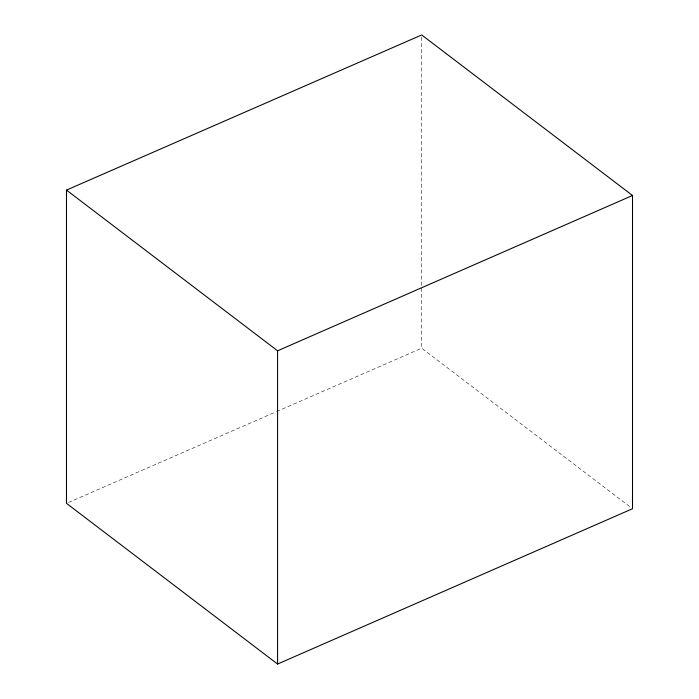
<?xml version="1.0" encoding="UTF-8"?>
<svg xmlns="http://www.w3.org/2000/svg" width="699" height="699" viewBox="0 0 699 699"><rect width="100%" height="100%" fill="white"/><g stroke="black" fill="none" stroke-linecap="round" stroke-linejoin="round"><path stroke-width="0.52" stroke-dasharray="3.5 2.62" d="M68.493 502.467L275.616 411.999M276.612 411.562L421.698 348.198L630.769 507.413M421.698 37.134L421.698 348.198"/><path stroke-width="1.05" d="M66.492 190.093L421.698 34.95L632.508 195.484L632.508 508.732L277.582 664.05L66.492 503.341L66.492 190.093L277.582 350.802L277.582 664.05M277.582 350.802L632.508 195.484"/></g></svg>
